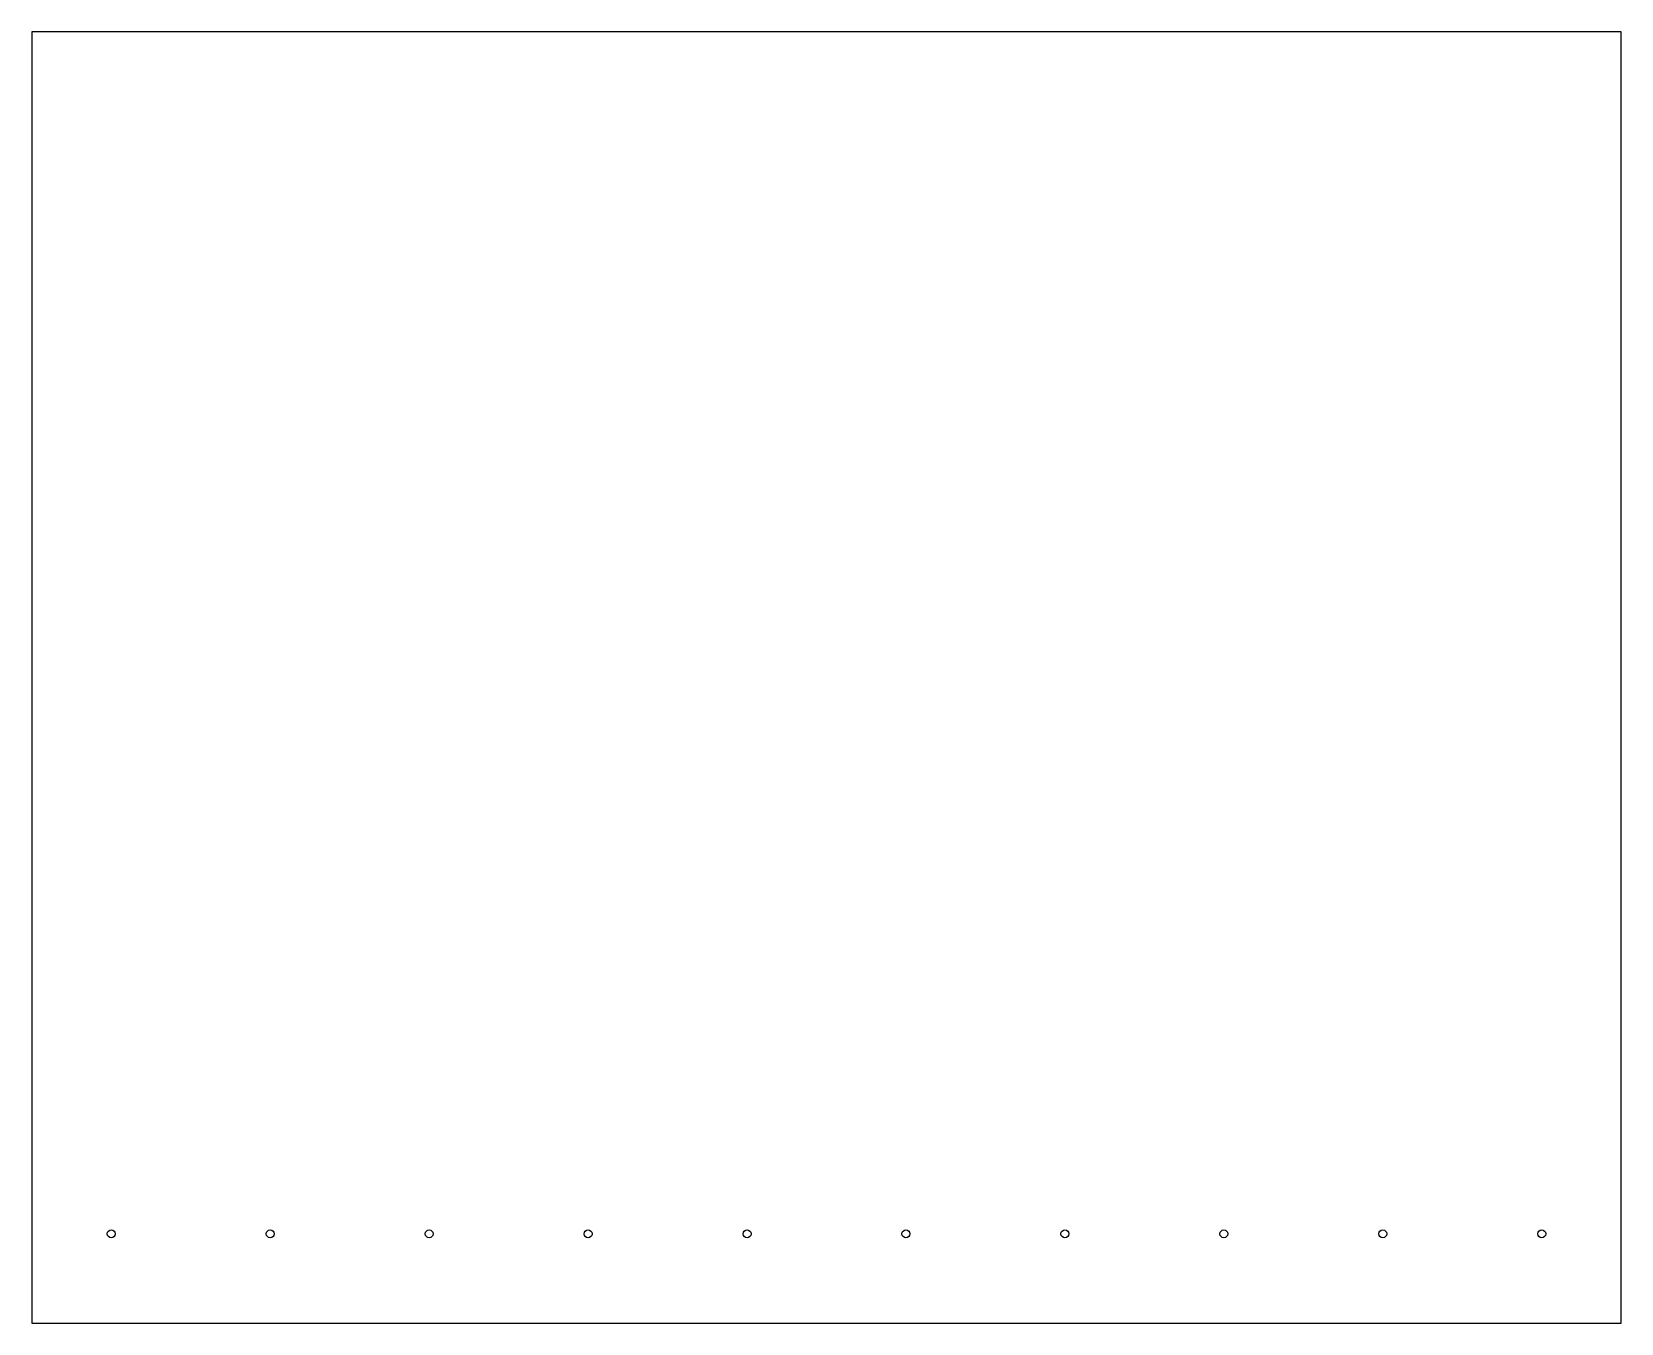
# Model space of a CAD drawing. Header units: millimetres. Extents: x 0 to 800, y 150 to 800.
import ezdxf

# ---------------------------------------------------------------- set-up
doc = ezdxf.new("R2010")
doc.units = ezdxf.units.MM
doc.layers.get('0').update_dxf_attribs({"linetype": 'CONTINUOUS'})

msp = doc.modelspace()

# ---------------------------------------------------------------- linework, layer by layer
at = {"color": 7}
for points in [[(0.000232, 800), (0.000232, 149.999747), (800, 149.999747), (800, 800)], [(39.99989, 196.982014)], [(119.999734, 196.982014)], [(200.000107, 196.982014)], [(279.999692, 196.982014)], [(360.000065, 196.982014)], [(439.999909, 196.982014)], [(519.999753, 196.982014)], [(599.999861, 196.982014)], [(679.999705, 196.982014)], [(760.000078, 196.982014)]]:
    msp.add_lwpolyline(points, close=True, dxfattribs=at)
for points in [[(39.99989, 192.982313), (38.895256, 192.982313), (37.999907, 193.877397), (38.000172, 194.982031)], [(38.000172, 194.982031), (38.000172, 196.086401), (38.895785, 196.98175), (39.99989, 196.982014)], [(39.99989, 196.982014), (41.104524, 196.982014), (42.000138, 196.086665), (42.000402, 194.982031)], [(42.000402, 194.982031), (42.000402, 193.877397), (41.104789, 192.982048), (39.99989, 192.982313)], [(117.999751, 194.982031), (117.999751, 196.086401), (118.895365, 196.98175), (119.999734, 196.982014)], [(119.999734, 192.982313), (118.8951, 192.982313), (117.999751, 193.877397), (117.999751, 194.982031)], [(119.999734, 196.982014), (121.104368, 196.982014), (121.999982, 196.086665), (122.000246, 194.982031)], [(122.000246, 194.982031), (122.000246, 193.877397), (121.104633, 192.982048), (119.999734, 192.982313)], [(200.000107, 192.982313), (198.895473, 192.982313), (197.99986, 193.877397), (198.000124, 194.982031)], [(198.000124, 194.982031), (198.000124, 196.086401), (198.895738, 196.98175), (200.000107, 196.982014)], [(200.000107, 196.982014), (201.104477, 196.982014), (201.999825, 196.086665), (201.999825, 194.982031)], [(201.999825, 194.982031), (201.999825, 193.877397), (201.104741, 192.982048), (200.000107, 192.982313)], [(279.999692, 192.982313), (278.895058, 192.982313), (277.999709, 193.877397), (277.999973, 194.982031)], [(277.999973, 194.982031), (277.999973, 196.086401), (278.895587, 196.98175), (279.999692, 196.982014)], [(279.999692, 196.982014), (281.104326, 196.982014), (281.999939, 196.086665), (282.000204, 194.982031)], [(282.000204, 194.982031), (282.000204, 193.877397), (281.10459, 192.982048), (279.999692, 192.982313)], [(360.000065, 192.982313), (358.895431, 192.982313), (358.000082, 193.877397), (358.000347, 194.982031)], [(358.000347, 194.982031), (358.000347, 196.086401), (358.895695, 196.98175), (360.000065, 196.982014)], [(360.000065, 196.982014), (361.104699, 196.982014), (361.999783, 196.086665), (362.000048, 194.982031)], [(362.000048, 194.982031), (362.000048, 193.877397), (361.104963, 192.982048), (360.000065, 192.982313)], [(439.999909, 192.982313), (438.895275, 192.982313), (437.999661, 193.877397), (437.999926, 194.982031)], [(437.999926, 194.982031), (437.999926, 196.086401), (438.895539, 196.98175), (439.999909, 196.982014)], [(439.999909, 196.982014), (441.104278, 196.982014), (442.000156, 196.086665), (442.000156, 194.982031)], [(442.000156, 194.982031), (442.000156, 193.877397), (441.104543, 192.982048), (439.999909, 192.982313)], [(519.999753, 192.982313), (518.895119, 192.982313), (518.000034, 193.877397), (518.000299, 194.982031)], [(518.000299, 194.982031), (518.000299, 196.086401), (518.895383, 196.98175), (519.999753, 196.982014)], [(519.999753, 196.982014), (521.104122, 196.982014), (521.999735, 196.086665), (522, 194.982031)], [(522, 194.982031), (522, 193.877397), (521.104387, 192.982048), (519.999753, 192.982313)], [(599.999861, 192.982313), (598.895227, 192.982313), (597.999878, 193.877397), (598.000143, 194.982031)], [(598.000143, 194.982031), (598.000143, 196.086401), (598.895492, 196.98175), (599.999861, 196.982014)], [(599.999861, 196.982014), (601.104495, 196.982014), (602.000109, 196.086665), (602.000373, 194.982031)], [(602.000373, 194.982031), (602.000373, 193.877397), (601.10476, 192.982048), (599.999861, 192.982313)], [(679.999705, 192.982313), (678.895071, 192.982313), (677.999987, 193.877397), (678.000251, 194.982031)], [(678.000251, 194.982031), (678.000251, 196.086401), (678.895336, 196.98175), (679.999705, 196.982014)], [(679.999705, 196.982014), (681.104339, 196.982014), (681.999952, 196.086665), (681.999952, 194.982031)], [(681.999952, 194.982031), (681.999952, 193.877397), (681.104339, 192.982048), (679.999705, 192.982313)], [(760.000078, 192.982313), (758.895444, 192.982313), (757.999831, 193.877397), (758.000095, 194.982031)], [(758.000095, 194.982031), (758.000095, 196.086401), (758.895709, 196.98175), (760.000078, 196.982014)], [(760.000078, 196.982014), (761.104447, 196.982014), (762.000326, 196.086665), (762.000326, 194.982031)], [(762.000326, 194.982031), (762.000326, 193.877397), (761.104712, 192.982048), (760.000078, 192.982313)]]:
    msp.add_open_spline(points, degree=3, dxfattribs=at)

doc.saveas('drawing.dxf')
